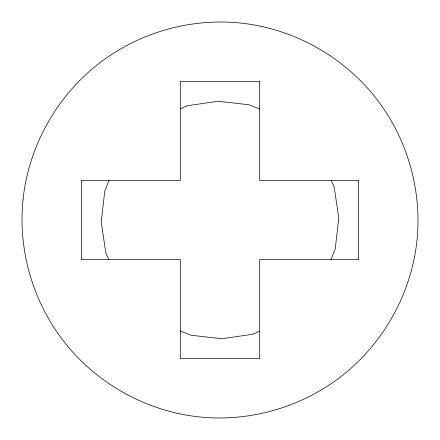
<?xml version="1.0" encoding="UTF-8"?>
<svg xmlns="http://www.w3.org/2000/svg" width="440" height="440" viewBox="0 0 440 440"><rect width="100%" height="100%" fill="white"/><g stroke="black" fill="none" stroke-linecap="round" stroke-linejoin="round"><path stroke-width="0.66" d="M109.005 180.4L104.759 191.153L101.217 221.964L105.771 252.637L108.79 259.6M330.995 259.6L335.242 248.853L338.784 218.042L334.23 187.363L331.21 180.4M180.4 108.79L187.363 105.771L218.042 101.217L248.848 104.759L259.6 109.005M259.6 331.21L252.637 334.23L221.958 338.784L191.153 335.242L180.4 330.995M23.029 199.799C17.683 251.862 33.963 305.476 67.32 345.802C100.111 385.517 148.549 411.702 199.821 416.972C251.889 422.312 305.52 406.032 345.851 372.675C385.523 339.856 411.747 291.456 416.983 240.18C422.312 188.117 406.082 134.486 372.702 94.171C339.9 54.461 291.484 28.27 240.202 23.012C188.133 17.688 134.508 33.93 94.182 67.304C54.489 100.111 28.281 148.522 23.029 199.799M259.6 81.4L180.4 81.4L180.4 180.4L81.4 180.4L81.4 259.6L180.4 259.6L180.4 358.6L259.6 358.6L259.6 259.6L358.6 259.6L358.6 180.4L259.6 180.4L259.6 81.4"/></g></svg>
